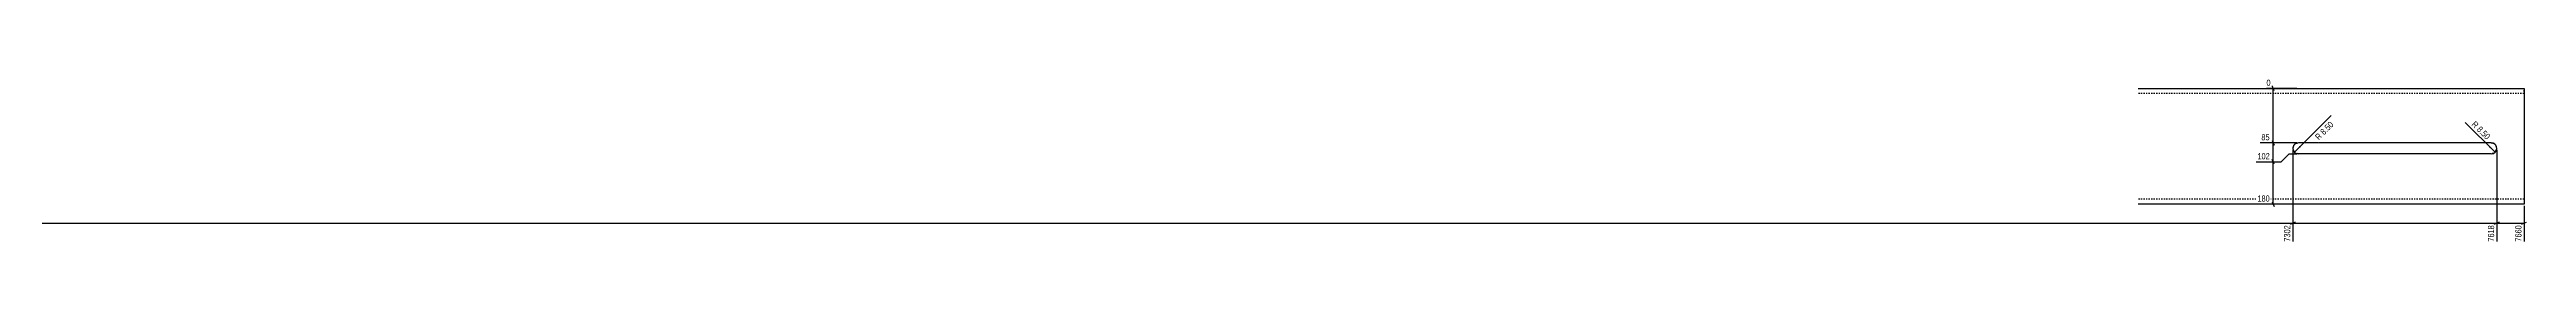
# Model space of a CAD drawing. Header units: millimetres. Extents: x 8 to 21244, y 5 to 262.
# Drawn here: x 17404 to 21244, y 5 to 262 of the extents above; entities that cross this region are included whole.
import ezdxf

# ---------------------------------------------------------------- set-up
doc = ezdxf.new("R2010")
doc.units = ezdxf.units.MM
doc.linetypes.add('DXK_LINE_DOT2', pattern=[3.9198, 1.9599, -1.9599])
doc.layers.add('MÅLSÆTNING', color=7, linetype='Continuous')
doc.layers.add('STÅL', color=7, linetype='Continuous')
doc.styles.add('Arial Narrow', font='ARIALN.TTF', dxfattribs={"height": 0.2})

msp = doc.modelspace()

# ---------------------------------------------------------------- hatches: boundary and pattern name
at = {"layer": 'MÅLSÆTNING', "linetype": 'Continuous'}
for points in [[(20894, 154.5), (20884.2, 146.5), (20892.2, 156.2)], [(21187.3, 156.2), (21195.3, 146.5), (21185.5, 154.5)]]:
    msp.add_hatch(color=7, dxfattribs=at).paths.add_polyline_path(points)

# ---------------------------------------------------------------- linework, layer by layer
at = {"layer": 'MÅLSÆTNING', "color": 7, "linetype": 'Continuous'}
for p, q in [((20887.8, 245.7), (20840.9, 245.7)), ((20852.8, 242), (20849.8, 249.5)), ((20851.3, 161), (20851.3, 245.7)), ((20884.2, 146.5), (20941.4, 203.7)), ((21195.3, 146.5), (21149.1, 192.7)), ((20887.8, 161), (20831.2, 161)), ((20887.8, 161), (20831.2, 161)), ((20849.8, 164.8), (20852.8, 157.3)), ((20849.8, 164.8), (20852.8, 157.3)), ((20851.3, 131.5), (20851.3, 161)), ((20825.1, 131.5), (20863.8, 131.5)), ((20825.1, 131.5), (20863.8, 131.5)), ((20852.8, 127.8), (20849.8, 135.3)), ((20852.8, 127.8), (20849.8, 135.3)), ((20851.3, 65.7), (20851.3, 131.5)), ((20863.8, 131.5), (20876.3, 144)), ((20876.3, 144), (20887.8, 144)), ((20876.3, 144), (20887.8, 144)), ((20881.8, 150), (20881.8, 7.5)), ((20881.8, 150), (20881.8, 7.5)), ((21197.8, 150), (21197.8, 7.5)), ((21197.8, 150), (21197.8, 7.5)), ((20887.8, 65.7), (20825.1, 65.7)), ((20849.8, 69.5), (20852.8, 62)), ((21240.2, 63.2), (21240.2, 7.5)), ((13580.2, 36.1), (20881.8, 36.1)), ((20885.5, 37.6), (20878, 34.6)), ((20878, 34.6), (20885.5, 37.6)), ((20881.8, 36.1), (21197.8, 36.1)), ((21201.5, 37.6), (21194, 34.6)), ((21194, 34.6), (21201.5, 37.6)), ((21197.8, 36.1), (21240.2, 36.1)), ((21236.4, 34.6), (21243.9, 37.6))]:
    msp.add_line(p, q, dxfattribs=at)
for centre, start, end in [((20890.3, 152.5), 180, 270), ((21189.3, 152.5), 270, 0)]:
    msp.add_arc(centre, 8.5, start, end, dxfattribs=at)
at = {"layer": 'STÅL', "color": 2, "linetype": 'Continuous'}
for p, q in [((20641.8, 245.7), (21240.2, 245.7)), ((21240.2, 245.7), (21240.2, 65.7)), ((20890.3, 161), (20887, 160.4)), ((21189.3, 161), (20890.3, 161)), ((21192.5, 160.4), (21189.3, 161)), ((20887, 144.7), (20890.3, 144)), ((21189.3, 144), (20890.3, 144)), ((21189.3, 144), (21192.5, 144.7)), ((21240.2, 65.7), (20641.8, 65.7))]:
    msp.add_line(p, q, dxfattribs=at)
at = {"layer": 'STÅL', "color": 7, "linetype": 'DXK_LINE_DOT2'}
for p, q in [((21240.2, 237.7), (20641.8, 237.7)), ((21240.2, 241), (21240.2, 245.7)), ((20887, 160.4), (20890.3, 161)), ((21189.3, 161), (21192.5, 160.4)), ((20890.3, 144), (20887, 144.7)), ((21192.5, 144.7), (21189.3, 144)), ((21240.2, 73.7), (20641.8, 73.7))]:
    msp.add_line(p, q, dxfattribs=at)
at = {"layer": 'STÅL', "color": 2, "linetype": 'Continuous'}
for centre, start, end in [((20890.3, 152.5), 112.5, 247.5), ((21189.3, 152.5), 292.5, 67.5)]:
    msp.add_arc(centre, 8.5, start, end, dxfattribs=at)
at = {"layer": 'STÅL', "color": 7, "linetype": 'DXK_LINE_DOT2'}
for centre, start, end in [((20890.3, 152.5), 112.5, 247.5), ((21189.3, 152.5), 292.5, 67.5)]:
    msp.add_arc(centre, 8.5, start, end, dxfattribs=at)

# ---------------------------------------------------------------- next in the draw order: wipeouts: each hides what was drawn before it
at = {"color": 0, "linetype": 'Continuous'}
for points in [[(20849, 247.7), (20849, 261.7), (20838.9, 261.7), (20838.9, 247.7)], [(20847.2, 163), (20847.2, 177), (20831, 177), (20831, 163)], [(20847.2, 67.7), (20847.2, 81.7), (20824.9, 81.7), (20824.9, 67.7)], [(20879.8, 33.9), (20865.8, 33.9), (20865.8, 5.5), (20879.8, 5.5)], [(21195.8, 33.9), (21181.8, 33.9), (21181.8, 5.5), (21195.8, 5.5)], [(21238.2, 33.9), (21224.2, 33.9), (21224.2, 5.5), (21238.2, 5.5)]]:
    msp.add_wipeout(points, dxfattribs=at).dxf.layer = 'MÅLSÆTNING'
at = {"color": 0}
for points in [[(20947.7, 187.5), (20937.8, 197.4), (20912.1, 171.7), (20922, 161.8)], [(21181.1, 163.3), (21191, 173.2), (21165.3, 198.9), (21155.4, 189)]]:
    msp.add_wipeout(points, dxfattribs=at).dxf.layer = 'MÅLSÆTNING'

# ---------------------------------------------------------------- next in the draw order: linework, layer by layer
at = {"layer": 'MÅLSÆTNING', "color": 7, "linetype": 'Continuous'}
msp.add_line((20863.8, 131.5), (20876.3, 144), dxfattribs=at)

# ---------------------------------------------------------------- next in the draw order: texts
at = {"layer": 'MÅLSÆTNING', "color": 3, "linetype": 'Continuous', "style": 'Arial Narrow'}
for s, p in [('0', (20840.9, 249.7)), ('85', (20833, 165)), ('180', (20826.9, 69.7))]:
    msp.add_text(s, height=9.54, dxfattribs=at).set_placement(p)
at = {"layer": 'MÅLSÆTNING', "color": 3, "style": 'Arial Narrow'}
for rotation, p in [(45.0001, (20922, 164.7)), (-45.0001, (21158.2, 189))]:
    msp.add_text('R 8.50', height=9.54, rotation=rotation, dxfattribs=at).set_placement(p)
at = {"layer": 'MÅLSÆTNING', "color": 3, "linetype": 'Continuous', "style": 'Arial Narrow'}
for s, p in [('7302', (20877.8, 7.5)), ('7618', (21193.8, 7.5)), ('7660', (21236.2, 7.5))]:
    msp.add_text(s, height=9.54, rotation=90.0002, dxfattribs=at).set_placement(p)

# ---------------------------------------------------------------- next in the draw order: wipeouts: each hides what was drawn before it
at = {"color": 0, "linetype": 'Continuous'}
msp.add_wipeout([(20847.2, 133.5), (20847.2, 147.5), (20824.9, 147.5), (20824.9, 133.5)], dxfattribs=at).dxf.layer = 'MÅLSÆTNING'

# ---------------------------------------------------------------- next in the draw order: texts
at = {"layer": 'MÅLSÆTNING', "color": 3, "linetype": 'Continuous', "style": 'Arial Narrow'}
msp.add_text('102', height=9.54, dxfattribs=at).set_placement((20826.9, 135.5))

doc.saveas('drawing.dxf')
